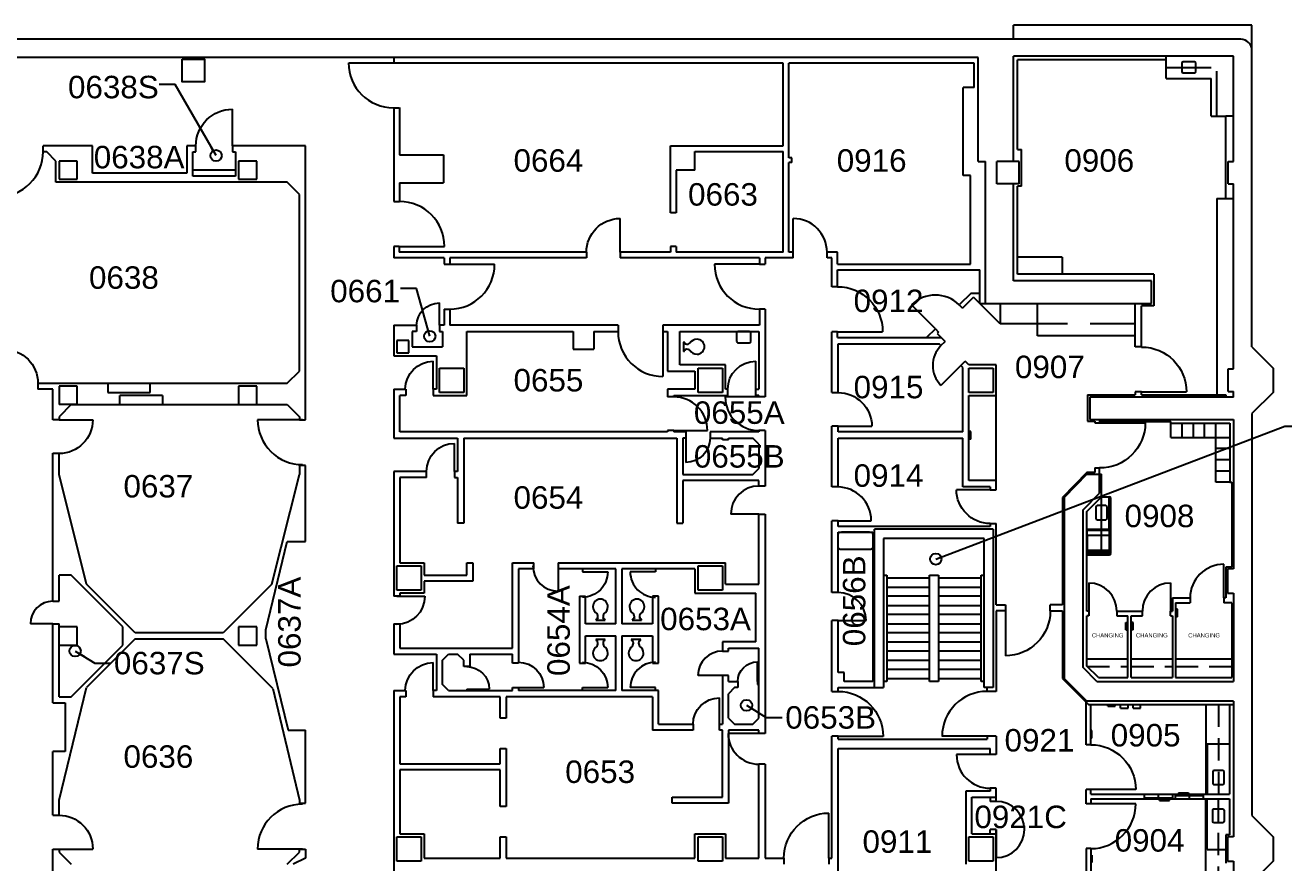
# Model space of a CAD drawing. Header units: inches. Extents: x 442 to 7664, y 1560 to 4742.
# Drawn here: x 2319 to 3663, y 3729 to 4623 of the extents above; entities that cross this region are included whole.
import ezdxf
from ezdxf.enums import TextEntityAlignment as Align

# ---------------------------------------------------------------- set-up
doc = ezdxf.new("R2010")
doc.units = ezdxf.units.IN
doc.header["$LTSCALE"] = 192
doc.header["$MEASUREMENT"] = 0
doc.linetypes.add('HIDDEN', pattern=[0.375, 0.25, -0.125])
doc.linetypes.add('HIDDEN2', pattern=[0.1875, 0.125, -0.0625])
doc.layers.get('0').update_dxf_attribs({"linetype": 'CONTINUOUS'})
for name, color, linetype in [('A-ANNO-TEXT', 4, 'CONTINUOUS'), ('A-ANNO-TEXT-STAIR', 4, 'CONTINUOUS'), ('A-ANNO-TX192', 4, 'CONTINUOUS'), ('A-COLS', 5, 'CONTINUOUS'), ('A-DOOR', 2, 'CONTINUOUS'), ('A-FLOR-CASE', 3, 'CONTINUOUS'), ('A-FLOR-CASE-UPPR', 3, 'HIDDEN2'), ('A-FLOR-PFIX', 2, 'CONTINUOUS'), ('A-FLOR-STRS', 2, 'CONTINUOUS'), ('A-FLOR-TPTN', 1, 'CONTINUOUS'), ('A-WALL-FULL', 6, 'CONTINUOUS'), ('X-EQPM', 2, 'CONTINUOUS')]:
    doc.layers.add(name, color=color, linetype=linetype)
doc.styles.add('ARIAL', font='arial.ttf')
doc.styles.get("Standard").update_dxf_attribs({"font": 'SIMPLEX.shx', "height": 30})
doc.dimstyles.new('DIM1-4', dxfattribs={"dimscale": 48, "dimtxt": 0.09375, "dimasz": 0.125, "dimexe": 0.125, "dimexo": 0.09375, "dimgap": 0, "dimtad": 1, "dimdec": 4, "dimzin": 7, "dimdsep": 46, "dimlunit": 4, "dimtxsty": 'Standard', "dimcen": 2.25, "dimdle": 1.5, "dimadec": 0, "dimazin": 0, "dimtfac": 1, "dimtdec": 4, "dimtix": 1, "dimtofl": 0, "dimtmove": 2, "dimatfit": 3, "dimfxl": 1, "dimtolj": 1, "dimtzin": 0, "dimarcsym": 0})

# ---------------------------------------------------------------- blocks, each defined once
blk = doc.blocks.new('SINK', base_point=(7666.5, 954))
for p, q in [((7659, 952.5), (7659, 943.5)), ((7672.5, 954), (7660.5, 954)), ((7674, 943.5), (7674, 952.5)), ((7660.5, 942), (7672.5, 942))]:
    blk.add_line(p, q)
for centre, start, end in [((7660.5, 952.5), 90, 180), ((7672.5, 952.5), 0, 90), ((7660.5, 943.5), 180, 270), ((7672.5, 943.5), 270, 0)]:
    blk.add_arc(centre, 1.5, start, end)
blk = doc.blocks.new('RDOOR', base_point=(6216, 3180))
blk.add_line((6216, 3180), (6216, 3192))
blk.add_arc((6216, 3180), 12, 90, 180)
blk = doc.blocks.new('LDOOR', base_point=(5988, 1992))
blk.add_line((5988, 1992), (5988, 2004))
blk.add_arc((5988, 1992), 12, 0, 90)
blk = doc.blocks.new('dr-40')
blk.add_line((0, 0), (0, 40.1))
blk.add_arc((-0.1, 0), 40.1, 0.0689, 89.8337)
blk = doc.blocks.new('dr-36')
blk.add_line((0, 0), (0, 36.1))
blk.add_arc((-0.1, 0), 36.1, 0.0689, 89.8337)
blk = doc.blocks.new('dr-48')
blk.add_line((0, 0), (0, 48))
blk.add_arc((-0.1, 0), 48.1, 0.0423, 89.9052)
blk = doc.blocks.new('dr-30')
blk.add_line((0, 0), (0, 30.1))
blk.add_arc((-0.1, 0), 30.1, 0.0689, 89.8337)
blk = doc.blocks.new('dr-26')
blk.add_line((0, 0), (0, 26))
blk.add_arc((-0.1, 0), 26.1, 0.0689, 89.8337)
blk = doc.blocks.new('dr-28')
blk.add_line((0, 0), (0, 28))
blk.add_arc((-0.1, 0), 28.1, 0.0689, 89.8337)

msp = doc.modelspace()

# ---------------------------------------------------------------- linework, layer by layer
at = {"layer": 'A-COLS'}
for p, q in [((2374.2, 4478.2), (2354.8, 4478.2)), ((2354.8, 4478.2), (2354.8, 4458.8)), ((2374.2, 4458.8), (2374.2, 4478.2)), ((2546.5, 4478.2), (2546.5, 4458.8)), ((2566, 4478.2), (2546.5, 4478.2)), ((2566, 4458.8), (2566, 4478.2)), ((3380.3, 4477.7), (3356.3, 4477.7)), ((3356.3, 4453.7), (3356.3, 4477.7)), ((3380.3, 4453.7), (3380.3, 4477.7)), ((2354.8, 4458.8), (2374.2, 4458.8)), ((2546.5, 4458.8), (2566, 4458.8)), ((3380.3, 4453.7), (3356.3, 4453.7)), ((2715.5, 4286.5), (2715.5, 4273.5)), ((2728.5, 4286.5), (2715.5, 4286.5)), ((2728.5, 4273.5), (2728.5, 4286.5)), ((2715.5, 4273.5), (2728.5, 4273.5)), ((2761, 4231.2), (2761, 4257.2)), ((2761, 4257.2), (2787, 4257.2)), ((2787, 4257.2), (2787, 4231.2)), ((3037.3, 4257.2), (3063.3, 4257.2)), ((3037.3, 4231.2), (3037.3, 4257.2)), ((3063.3, 4257.2), (3063.3, 4231.2)), ((3326.5, 4257.2), (3352.5, 4257.2)), ((3326.5, 4231.2), (3326.5, 4257.2)), ((3352.5, 4257.2), (3352.5, 4231.2)), ((2354.8, 4237.8), (2354.8, 4218.2)), ((2374.2, 4237.8), (2354.8, 4237.8)), ((2374.2, 4218.2), (2374.2, 4237.8)), ((2546.5, 4237.8), (2546.5, 4218.2)), ((2566, 4237.8), (2546.5, 4237.8)), ((2566, 4218.2), (2566, 4237.8)), ((2787, 4231.2), (2761, 4231.2)), ((3063.3, 4231.2), (3037.3, 4231.2)), ((3352.5, 4231.2), (3326.5, 4231.2)), ((2374.2, 4218.2), (2354.8, 4218.2)), ((2546.5, 4218.2), (2566, 4218.2)), ((2715.5, 4046), (2741.5, 4046)), ((2715.5, 4020), (2715.5, 4046)), ((2741.5, 4046), (2741.5, 4020)), ((3037.3, 4046), (3063.3, 4046)), ((3037.3, 4020), (3037.3, 4046)), ((3063.3, 4046), (3063.3, 4020)), ((2741.5, 4020), (2715.5, 4020)), ((3063.3, 4020), (3037.3, 4020)), ((2374.2, 3981), (2354.8, 3981)), ((2374.2, 3961.5), (2374.2, 3981)), ((2566, 3981), (2546.5, 3981)), ((2546.5, 3981), (2546.5, 3961.5)), ((2566, 3961.5), (2566, 3981)), ((2354.8, 3961.5), (2374.2, 3961.5)), ((2546.5, 3961.5), (2566, 3961.5)), ((2715.5, 3756.7), (2741.5, 3756.7)), ((2715.5, 3730.7), (2715.5, 3756.7)), ((2741.5, 3756.7), (2741.5, 3730.7)), ((3037.3, 3756.7), (3063.3, 3756.7)), ((3037.3, 3730.7), (3037.3, 3756.7)), ((3063.3, 3756.7), (3063.3, 3730.7)), ((3326.5, 3730.7), (3326.5, 3756.7)), ((3326.5, 3756.7), (3352.5, 3756.7)), ((3352.5, 3756.7), (3352.5, 3730.7)), ((2741.5, 3730.7), (2715.5, 3730.7)), ((3063.3, 3730.7), (3037.3, 3730.7)), ((3352.5, 3730.7), (3326.5, 3730.7))]:
    msp.add_line(p, q, dxfattribs=at)
at = {"layer": 'A-DOOR'}
for p, q in [((2712.2, 4582.7), (2664.2, 4582.7)), ((2540, 4494.5), (2540, 4533.5)), ((3139, 4380.8), (3139, 4416.8)), ((2718.2, 4387), (2766.5, 4387)), ((2766, 4368), (2820, 4368)), ((3102.8, 4368), (3054.8, 4368)), ((2761, 4302.8), (2761, 4326.8)), ((3290.7, 4299.1), (3265.2, 4324.6)), ((2754.5, 4234.5), (2754.5, 4264.5)), ((3317.9, 4259.9), (3296.7, 4238.7)), ((3102.3, 4226.4), (3066.3, 4226.4)), ((3511, 4231.7), (3559, 4231.7)), ((2354.8, 4202), (2390.8, 4202)), ((2614.8, 4202), (2566.8, 4202)), ((3466.1, 4198.6), (3514.8, 4198.6)), ((3011.3, 4190.4), (3047.3, 4190.4)), ((2777.2, 4146.8), (2777.2, 4176.8)), ((3186.8, 4094.2), (3222.3, 4094.2)), ((3598.8, 4011.7), (3598.8, 4047.7)), ((3454.5, 4027.8), (3454.5, 3997.7)), ((3541.8, 4027.8), (3541.8, 3997.7)), ((2715.5, 4013.5), (2745.5, 4013.5)), ((2348.2, 3984.2), (2324.2, 3984.2)), ((2754.5, 3912.8), (2754.5, 3942.8)), ((3100.6, 3922.5), (3100.6, 3943.5)), ((2790.2, 3914.4), (2814.2, 3914.4)), ((2845.5, 3916), (2872.5, 3916)), ((3349.3, 3844.5), (3313.3, 3844.5)), ((3504.8, 3807.1), (3456.8, 3807.1)), ((3504.8, 3792.1), (3456.8, 3792.1)), ((3355.8, 3764.5), (3355.8, 3734.5)), ((2354.8, 3743.7), (2390.8, 3743.7)), ((2614.8, 3743.7), (2566.8, 3743.7))]:
    msp.add_line(p, q, dxfattribs=at)
for centre, radius, start, end in [((2712, 4583), 48, 180, 270), ((2718.5, 4387), 48, 0, 90), ((3139, 4380.8), 36, 360, 90), ((2772, 4368), 48, 270, 0), ((3102.8, 4368), 48, 180, 270), ((3290.7, 4299.1), 36, 45, 135), ((3317.9, 4259.9), 30, 135, 225), ((3011.3, 4190.4), 36, 0, 90), ((3102.3, 4226.4), 36, 180, 270), ((3186.3, 4094.2), 36, 360, 90), ((3598.8, 4011.7), 36, 90, 180), ((3454.5, 3997.7), 30, 0, 90), ((3541.8, 3997.7), 30, 90, 180), ((3349.3, 3844.5), 36, 180, 270), ((3355.8, 3764.5), 30, 270, 90)]:
    msp.add_arc(centre, radius, start, end, dxfattribs=at)
at = {"layer": 'A-DOOR', "extrusion": (0, 0, -1)}
for centre, major_axis, ratio, start_param, end_param in [((2540, 4494.5), (-27.6, 27.6), 1, 5.497787, 7.068583), ((2761, 4302.8), (22.6, 9.4), 0.978311, 3.542105, 5.097395), ((2296.2, 4241), (-25.5, 25.5), 1, 0.785398, 2.356194), ((3511, 4231.7), (33.9, 33.9), 1, 5.497787, 7.068583), ((2754.5, 4234.5), (-21.2, 21.2), 1, 5.497787, 7.068583), ((2354.8, 4202), (25.5, 25.5), 1, 0.785398, 2.356194), ((3466.8, 4198.6), (18.4, 44.4), 0.999882, 1.178139, 2.761873), ((2777.2, 4146.8), (-21.2, 21.2), 1, 5.497787, 7.068583), ((2715.5, 4013.5), (21.2, 21.2), 1, 0.785398, 2.356194), ((2754.5, 3912.8), (-21.2, 21.2), 1, 5.497787, 7.068583), ((2845.5, 3916), (19.1, 19.1), 1, 5.497787, 7.068583), ((3100.6, 3922.5), (14.8, 14.8), 1, 3.926991, 5.497787), ((2790.2, 3914.4), (17, 17), 1, 5.497787, 7.068583), ((3456.8, 3807.1), (33.9, 33.9), 1, 5.497787, 7.068583), ((2354.8, 3743.7), (-25.5, 25.5), 1, 0.785398, 2.356194)]:
    msp.add_ellipse(centre, major_axis=major_axis, ratio=ratio, start_param=start_param, end_param=end_param, dxfattribs=at)
at = {"layer": 'A-DOOR'}
for centre, major_axis, start_param, end_param in [((2289.8, 4488), (-33.9, 33.9), 2.356194, 3.926991), ((2614.8, 4202), (33.9, 33.9), 2.356194, 3.926991), ((2348.2, 3984.2), (17, 17), 0.785398, 2.356194), ((2614.8, 3743.7), (33.9, 33.9), 0.785398, 2.356194), ((3456.8, 3792.1), (33.9, -33.9), 5.497787, 7.068583)]:
    msp.add_ellipse(centre, major_axis=major_axis, ratio=1, start_param=start_param, end_param=end_param, dxfattribs=at)
at = {"layer": 'A-FLOR-CASE'}
for p, q in [((3537.3, 4566.2), (3537.3, 4586.2)), ((3537.3, 4566.2), (3585.3, 4566.2)), ((3585.3, 4526.2), (3585.3, 4566.2)), ((3585.3, 4526.2), (3600.8, 4526.2)), ((3591.2, 4438.2), (3591.2, 4228.7)), ((3591.2, 4438.2), (3600.8, 4438.2)), ((3426.3, 4375.6), (3378.3, 4375.6)), ((3426.3, 4375.6), (3426.3, 4357.6)), ((3360, 4304.5), (3338.3, 4326.2)), ((3360, 4326.2), (3360, 4304.5)), ((3399.8, 4291.7), (3399.8, 4326.2)), ((3399.8, 4304.5), (3360, 4304.5)), ((3504, 4291.7), (3399.8, 4291.7)), ((3542.3, 4183.2), (3542.3, 4198.2)), ((3554.3, 4183.2), (3554.3, 4198.2)), ((3566.3, 4183.2), (3566.3, 4198.2)), ((3578.3, 4183.2), (3578.3, 4198.2)), ((3590.3, 4135.2), (3590.3, 4198.2)), ((3542.3, 4183.2), (3605.2, 4183.2)), ((3605.2, 4171.2), (3590.3, 4171.2)), ((3605.2, 4159.2), (3590.3, 4159.2)), ((3605.2, 4147.2), (3590.3, 4147.2)), ((3605.2, 4135.2), (3590.3, 4135.2)), ((3468.1, 4057.8), (3468.1, 4119.8)), ((3468.1, 4119.8), (3476.5, 4119.8)), ((3476.5, 4085.2), (3476.5, 4119.8)), ((3478, 4059.2), (3478, 4118.3)), ((3452.5, 4085.2), (3476.5, 4085.2)), ((3452.5, 4059.2), (3476.5, 4059.2)), ((3452.5, 4057.8), (3476.5, 4057.8)), ((3476.5, 4057.8), (3476.5, 4059.2)), ((3452.5, 3946.7), (3496.4, 3946.7)), ((3499.9, 3946.7), (3543.8, 3946.7)), ((3547.6, 3946.7), (3607.3, 3946.7)), ((3579.5, 3898.1), (3579.5, 3802.1)), ((3581, 3856.1), (3605, 3856.1)), ((3581, 3856.1), (3581, 3802.1)), ((3579.5, 3701.1), (3579.5, 3797.1)), ((3581, 3743.1), (3581, 3797.1)), ((3581, 3743.1), (3600.8, 3743.1))]:
    msp.add_line(p, q, dxfattribs=at)
at = {"layer": 'A-FLOR-CASE', "linetype": 'HIDDEN'}
for p, q in [((3537.3, 4578.2), (3591.2, 4578.2)), ((3591.2, 4526.2), (3591.2, 4578.2)), ((3504, 4304.5), (3399.8, 4304.5))]:
    msp.add_line(p, q, dxfattribs=at)
at = {"layer": 'A-FLOR-CASE'}
for centre, start, end in [((3476.5, 4118.3), 0, 90), ((3476.5, 4059.2), 270, 360)]:
    msp.add_arc(centre, 1.5, start, end, dxfattribs=at)
at = {"layer": 'A-FLOR-CASE-UPPR'}
for p, q in [((3452.8, 3938.7), (3496.4, 3938.7)), ((3499.9, 3938.7), (3543.8, 3938.7)), ((3547.3, 3938.7), (3607.3, 3938.7)), ((3593, 3898.1), (3593, 3802.1)), ((3593, 3701.1), (3593, 3797.1))]:
    msp.add_line(p, q, dxfattribs=at)
at = {"layer": 'A-FLOR-PFIX'}
for p, q in [((3021.7, 4285), (3021.7, 4275)), ((2928, 3988), (2938, 3988)), ((2967, 3988), (2977, 3988)), ((2938, 3967.3), (2928, 3967.3)), ((2976, 3967.3), (2966, 3967.3))]:
    msp.add_line(p, q, dxfattribs=at)
for centre, radius, start, end in [((3021.7, 4284), 1, 360, 90), ((3021.7, 4276), 1, 270, 360), ((3023.7, 4284), 1, 180, 270), ((3023.7, 4276), 1, 90, 180), ((3023.9, 4280), 3, 90, 94.7636), ((3023.9, 4279.7), 3, 90, 94.7636), ((3023.9, 4280), 3, 265.2364, 270), ((3023.9, 4279.7), 3, 265.2364, 270), ((3024.2, 4280), 3, 90, 94.7636), ((3024.2, 4280), 3, 265.2364, 270), ((3025.7, 4287.4), 4.64, 251.131, 312.6801), ((3025.7, 4272.6), 4.64, 47.3199, 108.869), ((3036.4, 4278.8), 9.17, 91.0416, 148.4096), ((3036.4, 4281.2), 9.17, 211.5904, 268.9584), ((3036.2, 4280), 8, 360, 90), ((3036.2, 4280), 8, 270, 360), ((2933, 4002.5), 8, 0, 180), ((2972, 4002.5), 8, 0, 180), ((2934.2, 4002.7), 9.17, 181.0416, 238.4096), ((2925.6, 3992), 4.64, 341.131, 42.6801), ((2940.4, 3992), 4.64, 137.3199, 198.869), ((2931.8, 4002.7), 9.17, 301.5904, 358.9584), ((2973.2, 4002.7), 9.17, 181.0416, 238.4096), ((2964.6, 3992), 4.64, 341.131, 42.6801), ((2979.4, 3992), 4.64, 137.3199, 198.869), ((2970.8, 4002.7), 9.17, 301.5904, 358.9584), ((2929, 3988), 1, 90, 180), ((2929, 3990), 1, 270, 360), ((2933, 3990.5), 3, 180, 184.7636), ((2933, 3990.1), 3, 180, 184.7636), ((2933.3, 3990.1), 3, 180, 184.7636), ((2933, 3990.5), 3, 355.2364, 360), ((2933, 3990.1), 3, 355.2364, 360), ((2937, 3990), 1, 180, 270), ((2933.3, 3990.1), 3, 355.2364, 360), ((2937, 3988), 1, 360, 90), ((2968, 3988), 1, 90, 180), ((2968, 3990), 1, 270, 360), ((2972, 3990.5), 3, 180, 184.7636), ((2972, 3990.1), 3, 180, 184.7636), ((2972.3, 3990.1), 3, 180, 184.7636), ((2972, 3990.5), 3, 355.2364, 360), ((2972, 3990.1), 3, 355.2364, 360), ((2976, 3990), 1, 180, 270), ((2972.3, 3990.1), 3, 355.2364, 360), ((2976, 3988), 1, 360, 90), ((2929, 3967.3), 1, 180, 270), ((2929, 3965.3), 1, 360, 90), ((2937, 3965.3), 1, 90, 180), ((2937, 3967.3), 1, 270, 360), ((2967, 3967.3), 1, 180, 270), ((2967, 3965.3), 1, 360, 90), ((2975, 3965.3), 1, 90, 180), ((2975, 3967.3), 1, 270, 360), ((2934.2, 3952.6), 9.17, 121.5904, 178.9584), ((2933, 3952.8), 8, 180, 0), ((2925.6, 3963.3), 4.64, 317.3199, 18.869), ((2932.7, 3965.1), 3, 175.2364, 180), ((2933, 3965.1), 3, 175.2364, 180), ((2933, 3964.8), 3, 175.2364, 180), ((2932.7, 3965.1), 3, 360, 4.7636), ((2940.4, 3963.3), 4.64, 161.131, 222.6801), ((2933, 3965.1), 3, 360, 4.7636), ((2933, 3964.8), 3, 360, 4.7636), ((2931.8, 3952.6), 9.17, 1.0416, 58.4096), ((2972.2, 3952.6), 9.17, 121.5904, 178.9584), ((2971, 3952.8), 8, 180, 0), ((2963.6, 3963.3), 4.64, 317.3199, 18.869), ((2970.7, 3965.1), 3, 175.2364, 180), ((2971, 3965.1), 3, 175.2364, 180), ((2971, 3964.8), 3, 175.2364, 180), ((2970.7, 3965.1), 3, 360, 4.7636), ((2978.4, 3963.3), 4.64, 161.131, 222.6801), ((2971, 3965.1), 3, 360, 4.7636), ((2971, 3964.8), 3, 360, 4.7636), ((2969.8, 3952.6), 9.17, 1.0416, 58.4096)]:
    msp.add_arc(centre, radius, start, end, dxfattribs=at)
at = {"layer": 'A-FLOR-STRS'}
for p, q in [((3235.5, 4036.2), (3238.8, 4036.2)), ((3238.8, 4036.2), (3238.8, 3922.5)), ((3284.3, 4033), (3238.8, 4033)), ((3339.5, 4033), (3294, 4033)), ((3339.5, 3922.5), (3339.5, 4036.2)), ((3339.5, 4036.2), (3342.8, 4036.2)), ((3238.8, 4023.2), (3284.3, 4023.2)), ((3294, 4023.2), (3339.5, 4023.2)), ((3284.3, 4013.5), (3238.8, 4013.5)), ((3339.5, 4013.5), (3294, 4013.5)), ((3238.8, 4003.8), (3284.3, 4003.8)), ((3284.3, 3994), (3238.8, 3994)), ((3294, 4003.8), (3339.5, 4003.8)), ((3339.5, 3994), (3294, 3994)), ((3238.8, 3984.2), (3284.3, 3984.2)), ((3294, 3984.2), (3339.5, 3984.2)), ((3284.3, 3974.5), (3238.8, 3974.5)), ((3339.5, 3974.5), (3294, 3974.5)), ((3238.8, 3964.8), (3284.3, 3964.8)), ((3284.3, 3955), (3238.8, 3955)), ((3294, 3964.8), (3339.5, 3964.8)), ((3339.5, 3955), (3294, 3955)), ((3238.8, 3945.2), (3284.3, 3945.2)), ((3294, 3945.2), (3339.5, 3945.2)), ((3284.3, 3935.5), (3238.8, 3935.5)), ((3238.8, 3925.8), (3284.3, 3925.8)), ((3339.5, 3935.5), (3294, 3935.5)), ((3294, 3925.8), (3339.5, 3925.8)), ((3238.8, 3922.5), (3235.5, 3922.5)), ((3342.8, 3922.5), (3339.5, 3922.5))]:
    msp.add_line(p, q, dxfattribs=at)
at = {"layer": 'A-FLOR-TPTN'}
for p, q in [((2913.8, 4042.7), (2913.8, 4039.5)), ((2913.8, 4039.5), (2940.8, 4039.5)), ((2991.8, 4039.5), (2964.8, 4039.5)), ((2991.8, 4042.7), (2991.8, 4039.5)), ((2913.8, 3916), (2940.8, 3916)), ((2991.8, 3916), (2964.8, 3916))]:
    msp.add_line(p, q, dxfattribs=at)
at = {"layer": 'A-FLOR-TPTN', "extrusion": (0, 0, -1)}
for centre, major_axis, start_param, end_param in [((2913.8, 4039.5), (-19.1, 19.1), 2.356194, 3.926991), ((2913.8, 3916), (19.1, 19.1), 5.497787, 7.068583)]:
    msp.add_ellipse(centre, major_axis=major_axis, ratio=1, start_param=start_param, end_param=end_param, dxfattribs=at)
at = {"layer": 'A-FLOR-TPTN'}
for centre, major_axis, start_param, end_param in [((2991.8, 4039.5), (19.1, 19.1), 2.356194, 3.926991), ((2991.8, 3916), (-19.1, 19.1), 5.497787, 7.068583)]:
    msp.add_ellipse(centre, major_axis=major_axis, ratio=1, start_param=start_param, end_param=end_param, dxfattribs=at)
at = {"layer": 'A-WALL-FULL'}
for p, q in [((3628.8, 4623.2), (3374.3, 4623.2)), ((3374.3, 4608.2), (3374.3, 4623.2)), ((3628.8, 4280), (3628.8, 4623.2)), ((3616.8, 4608.2), (1694, 4608.2)), ((3336.3, 4588.8), (1819.5, 4588.8)), ((2712.2, 4588.8), (2712.2, 4582.7)), ((3336.3, 4477.7), (3336.3, 4588.8)), ((3374.3, 4477.7), (3374.3, 4590.2)), ((3609.3, 4590.2), (3374.3, 4590.2)), ((3378.3, 4490.7), (3378.3, 4586.2)), ((3537.3, 4586.2), (3378.3, 4586.2)), ((3537.3, 4586.2), (3537.3, 4590.2)), ((3609.3, 4477.7), (3609.3, 4590.2)), ((3128.2, 4582.7), (2712.2, 4582.7)), ((3128.2, 4494.5), (3128.2, 4582.7)), ((3332.3, 4582.7), (3134.3, 4582.7)), ((3134.3, 4481.8), (3134.3, 4582.7)), ((3332.3, 4556.7), (3332.3, 4582.7)), ((3320.3, 4462.7), (3320.3, 4556.7)), ((3332.3, 4556.7), (3320.3, 4556.7)), ((2712.2, 4535.1), (2712.2, 4435)), ((2712.2, 4535.1), (2718.2, 4535.1)), ((2718.4, 4535.2), (2718.4, 4485)), ((3600.8, 4438.2), (3600.8, 4526.2)), ((3609.3, 4526.2), (3600.8, 4526.2)), ((2337.8, 4488), (2337.8, 4494.5)), ((2390.5, 4494.5), (2337.8, 4494.5)), ((2390.5, 4465.2), (2390.5, 4494.5)), ((2501, 4494.5), (2491.2, 4494.5)), ((2491.2, 4494.5), (2491.2, 4465.2)), ((2501, 4488), (2501, 4494.5)), ((2618, 4494.5), (2540, 4494.5)), ((2540, 4494.5), (2540, 4488)), ((2618, 4202), (2618, 4494.5)), ((3008, 4422.8), (3008, 4494.5)), ((3008, 4494.5), (3128.2, 4494.5)), ((3378.3, 4490.7), (3382.7, 4490.7)), ((3382.7, 4451.2), (3382.7, 4490.7)), ((2341.8, 4488), (2337.8, 4488)), ((2351.5, 4478.2), (2341.8, 4488)), ((2351.5, 4455.5), (2351.5, 4478.2)), ((2497.8, 4462), (2497.8, 4488)), ((2497.8, 4488), (2501, 4488)), ((2540, 4488), (2543.2, 4488)), ((2543.2, 4488), (2543.2, 4462)), ((2718.4, 4485), (2765.4, 4485)), ((2765.4, 4485), (2765.4, 4455)), ((3034, 4488.5), (3128.2, 4488.5)), ((3034, 4468.5), (3034, 4488.5)), ((3128.2, 4380.8), (3128.2, 4488.5)), ((3137.3, 4481.8), (3134.3, 4481.8)), ((3134.3, 4380.8), (3134.3, 4476.8)), ((3137.3, 4476.8), (3134.3, 4476.8)), ((3137.3, 4476.8), (3137.3, 4481.8)), ((3336.3, 4477.7), (3344.3, 4477.7)), ((3344.3, 4326.2), (3344.3, 4477.7)), ((3603.3, 4453.7), (3603.3, 4477.7)), ((3603.3, 4477.7), (3609.3, 4477.7)), ((2491.2, 4465.2), (2390.5, 4465.2)), ((2543.2, 4468.5), (2497.8, 4468.5)), ((3014, 4468.5), (3014, 4422.8)), ((3034, 4468.5), (3014, 4468.5)), ((2598.5, 4455.5), (2351.5, 4455.5)), ((2543.2, 4462), (2497.8, 4462)), ((2611.5, 4442.5), (2598.5, 4455.5)), ((2718.4, 4455), (2765.4, 4455)), ((2718.4, 4455), (2718.4, 4435.1)), ((3328.3, 4462.7), (3320.3, 4462.7)), ((3328.3, 4368), (3328.3, 4462.7)), ((3374.3, 4350.2), (3374.3, 4453.7)), ((3378.3, 4357.6), (3378.3, 4451.2)), ((3382.7, 4451.2), (3378.3, 4451.2)), ((3603.3, 4453.7), (3609.3, 4453.7)), ((3609.3, 4256.2), (3609.3, 4453.7)), ((2611.5, 4254), (2611.5, 4442.5)), ((3600.8, 4438.2), (3609.3, 4438.2)), ((2712.5, 4435), (2718.5, 4435)), ((3014, 4422.8), (3008, 4422.8)), ((2712.2, 4387), (2712.2, 4374.8)), ((2718.2, 4387), (2712.2, 4387)), ((2718.2, 4387), (2718.2, 4380.8)), ((3008, 4386.8), (3008, 4380.8)), ((3014, 4386.8), (3008, 4386.8)), ((3014, 4386.8), (3014, 4380.8)), ((2766, 4374.8), (2712.2, 4374.8)), ((2918, 4380.8), (2718.2, 4380.8)), ((2766, 4374.8), (2766, 4368)), ((2772, 4374.8), (2772, 4368)), ((2918, 4374.8), (2772, 4374.8)), ((2918, 4380.8), (2918, 4374.8)), ((3008, 4380.8), (2954, 4380.8)), ((2954, 4380.8), (2954, 4374.8)), ((3102.8, 4374.8), (2954, 4374.8)), ((3128.2, 4380.8), (3014, 4380.8)), ((3102.8, 4374.8), (3102.8, 4368)), ((3139, 4374.8), (3108.8, 4374.8)), ((3108.8, 4374.8), (3108.8, 4368)), ((3139, 4380.8), (3134.3, 4380.8)), ((3139, 4374.8), (3139, 4380.8)), ((3186.3, 4380.8), (3175, 4380.8)), ((3175, 4374.8), (3175, 4380.8)), ((3180.3, 4374.8), (3175, 4374.8)), ((3180.3, 4344), (3180.3, 4374.8)), ((3186.3, 4368), (3186.3, 4380.8)), ((3102.8, 4368), (3108.8, 4368)), ((3186.3, 4368), (3328.3, 4368)), ((3186.3, 4362), (3338.3, 4362)), ((3186.3, 4344), (3186.3, 4362)), ((3338.3, 4326.2), (3338.3, 4362)), ((3524, 4357.6), (3378.3, 4357.6)), ((3524, 4357.6), (3524, 4323.7)), ((3186.3, 4344), (3180.3, 4344)), ((3521.5, 4350.2), (3374.3, 4350.2)), ((3521.5, 4326.2), (3521.5, 4350.2)), ((3328.9, 4337.3), (3316.2, 4324.6)), ((3331.6, 4332.9), (3319.7, 4321)), ((3328.9, 4337.3), (3338.3, 4337.3)), ((3331.6, 4332.9), (3338.3, 4326.2)), ((2766, 4320), (2772, 4320)), ((2766, 4320), (2766, 4302.8)), ((2772, 4320), (2772, 4302.8)), ((3102.8, 4320), (3102.8, 4302.8)), ((3108.8, 4320), (3102.8, 4320)), ((3108.8, 4320), (3108.8, 4226.4)), ((3316.2, 4324.6), (3319.7, 4321)), ((3338.3, 4326.2), (3521.5, 4326.2)), ((3504, 4279.7), (3504, 4326.2)), ((3511, 4279.7), (3511, 4323.7)), ((3524, 4323.7), (3511, 4323.7)), ((2712.2, 4302.8), (2712.2, 4270.2)), ((2712.2, 4302.8), (2736.6, 4302.8)), ((2736.6, 4302.8), (2736.6, 4296.2)), ((2761, 4302.8), (2761, 4296.2)), ((2766, 4302.8), (2761, 4302.8)), ((2951.8, 4302.8), (2772, 4302.8)), ((2951.8, 4302.8), (2951.8, 4296.2)), ((3102.8, 4302.8), (2999.8, 4302.8)), ((2999.8, 4302.8), (2999.8, 4296.2)), ((2736.6, 4296.2), (2731.8, 4296.2)), ((2731.8, 4296.2), (2731.8, 4280)), ((2761, 4296.2), (2764.2, 4296.2)), ((2764.2, 4296.2), (2764.2, 4280)), ((2790.2, 4228), (2790.2, 4296.2)), ((2790.2, 4296.2), (2903.8, 4296.2)), ((2903.8, 4296.2), (2903.8, 4277.2)), ((2925.8, 4296.2), (2925.8, 4277.2)), ((2925.8, 4296.2), (2951.8, 4296.2)), ((2999.8, 4296.2), (3004.8, 4296.2)), ((3004.8, 4296.2), (3004.8, 4254)), ((3017.8, 4260.5), (3017.8, 4296.2)), ((3017.8, 4296.2), (3102.3, 4296.2)), ((3102.3, 4296.2), (3102.3, 4234.5)), ((3180.3, 4231), (3180.3, 4296)), ((3186.3, 4296), (3180.3, 4296)), ((3186.3, 4289.8), (3186.3, 4296)), ((3186.3, 4289.8), (3297.3, 4289.8)), ((3290.7, 4299.1), (3281.3, 4289.8)), ((3290.7, 4299.1), (3294.2, 4295.6)), ((3294.2, 4295.6), (3292.8, 4294.2)), ((3292.8, 4294.2), (3301.3, 4285.7)), ((2731.8, 4280), (2764.2, 4280)), ((2903.8, 4277.2), (2925.8, 4277.2)), ((3186.8, 4283.2), (3294.6, 4283.2)), ((3186.8, 4231), (3186.8, 4283.2)), ((3296.7, 4281.1), (3294.6, 4283.2)), ((3296.7, 4281.1), (3301.3, 4285.7)), ((3511, 4279.7), (3504, 4279.7)), ((3628.8, 4280), (3651.5, 4257.2)), ((2712.2, 4270.2), (2757.8, 4270.2)), ((2757.8, 4270.2), (2757.8, 4234.5)), ((3317.9, 4259.9), (3322.5, 4264.5)), ((3326.5, 4260.5), (3322.5, 4264.5)), ((2598.5, 4241), (2611.5, 4254)), ((3004.8, 4254), (3034, 4254)), ((3066.5, 4260.5), (3017.8, 4260.5)), ((3034, 4254), (3034, 4234.5)), ((3066.5, 4234.5), (3066.5, 4260.5)), ((3320, 4257.8), (3317.9, 4259.9)), ((3320, 4189), (3320, 4257.8)), ((3355.8, 4260.5), (3326.5, 4260.5)), ((3355.8, 4127.2), (3355.8, 4260.5)), ((3603.3, 4256.2), (3609.3, 4256.2)), ((3603.3, 4232.2), (3603.3, 4256.2)), ((3651.5, 4257.2), (3651.5, 4231.2)), ((2332.2, 4241), (2598.5, 4241)), ((2332.2, 4241), (2332.2, 4234.5)), ((2348.2, 4234.5), (2332.2, 4234.5)), ((2348.2, 4202), (2348.2, 4234.5)), ((2406.8, 4241), (2406.8, 4231.2)), ((2452.2, 4231.2), (2452.2, 4241)), ((2712.2, 4234.5), (2712.2, 4182.5)), ((2712.2, 4234.5), (2725.2, 4234.5)), ((2725.2, 4234.5), (2725.2, 4228)), ((2757.8, 4234.5), (2754.5, 4234.5)), ((2754.5, 4234.5), (2754.5, 4228)), ((3004.8, 4234.5), (3004.8, 4226.4)), ((3034, 4234.5), (3004.8, 4234.5)), ((3069, 4234.5), (3066.5, 4234.5)), ((3069, 4228), (3069, 4234.5)), ((3099, 4234.5), (3102.3, 4234.5)), ((3099, 4228), (3099, 4234.5)), ((2406.8, 4231.2), (2452.2, 4231.2)), ((2465.2, 4228), (2419.8, 4228)), ((2419.8, 4218.2), (2419.8, 4228)), ((2465.2, 4228), (2465.2, 4218.2)), ((2718.8, 4189), (2718.8, 4228)), ((2725.2, 4228), (2718.8, 4228)), ((2754.5, 4228), (2790.2, 4228)), ((3011.3, 4226.4), (3004.8, 4226.4)), ((3011.3, 4228), (3069, 4228)), ((3011.3, 4226.4), (3011.3, 4228)), ((3102.3, 4228), (3099, 4228)), ((3102.3, 4228), (3102.3, 4226.4)), ((3108.8, 4226.4), (3102.3, 4226.4)), ((3180.3, 4231), (3186.8, 4231)), ((3326.5, 4137), (3326.5, 4228)), ((3326.5, 4228), (3355.8, 4228)), ((3453.3, 4228.7), (3453.3, 4200.6)), ((3453.3, 4228.7), (3504, 4228.7)), ((3609.3, 4226.2), (3455.8, 4226.2)), ((3455.8, 4226.2), (3455.8, 4202.2)), ((3511, 4231.7), (3504, 4231.7)), ((3504, 4231.7), (3504, 4228.7)), ((3511, 4228.7), (3511, 4231.7)), ((3511, 4228.7), (3600.8, 4228.7)), ((3600.8, 4228.7), (3600.8, 4226.2)), ((3603.3, 4232.2), (3609.3, 4232.2)), ((3609.3, 4226.2), (3609.3, 4232.2)), ((3651.5, 4231.2), (3628.8, 4208.5)), ((2367.8, 4218.2), (2354.8, 4205.2)), ((2367.8, 4218.2), (2598.5, 4218.2)), ((2598.5, 4218.2), (2611.5, 4205.2)), ((3628.8, 4208.5), (3628.8, 3779.5)), ((2354.8, 4202), (2348.2, 4202)), ((2354.8, 4205.2), (2354.8, 4202)), ((2611.5, 4205.2), (2611.5, 4202)), ((2611.5, 4202), (2618, 4202)), ((3180.3, 4130.2), (3180.3, 4195)), ((3186.8, 4195), (3180.3, 4195)), ((3186.8, 4189), (3186.8, 4195)), ((3453.3, 4200.6), (3461.1, 4200.6)), ((3455.8, 4202.2), (3609.3, 4202.2)), ((3461.1, 4200.6), (3461.1, 4198.6)), ((3461.1, 4198.6), (3466.1, 4198.6)), ((3466.1, 4202.2), (3466.1, 4198.6)), ((3466.1, 4200.2), (3542.3, 4200.2)), ((3542.3, 4198.2), (3542.3, 4200.2)), ((3542.3, 4198.2), (3605.2, 4198.2)), ((3605.2, 4198.2), (3605.2, 4135.2)), ((3609.3, 4202.2), (3609.3, 4042.7)), ((2712.2, 4182.5), (2780.5, 4182.5)), ((3004.8, 4189), (2718.8, 4189)), ((2780.5, 4182.5), (2780.5, 4146.8)), ((2787, 4182.5), (2787, 4091.5)), ((2787, 4182.5), (3014.5, 4182.5)), ((3011.3, 4190.4), (3004.8, 4190.4)), ((3004.8, 4190.4), (3004.8, 4189)), ((3011.3, 4190.4), (3011.3, 4189)), ((3024.2, 4189), (3011.3, 4189)), ((3014.5, 4182.5), (3014.5, 4091.5)), ((3021, 4182.5), (3021, 4143.5)), ((3024.2, 4182.5), (3021, 4182.5)), ((3024.2, 4189), (3024.2, 4182.5)), ((3102.3, 4189), (3050.3, 4189)), ((3050.3, 4189), (3050.3, 4182.5)), ((3050.3, 4182.5), (3063.3, 4182.5)), ((3063.3, 4180.5), (3063.3, 4182.5)), ((3069.8, 4180.5), (3069.8, 4182.5)), ((3069.8, 4182.5), (3095.8, 4182.5)), ((3102.3, 4176), (3095.8, 4182.5)), ((3108.8, 4190.4), (3102.3, 4190.4)), ((3102.3, 4190.4), (3102.3, 4189)), ((3108.8, 4190.4), (3108.8, 4131.2)), ((3320, 4189), (3186.8, 4189)), ((3186.8, 4182.5), (3320, 4182.5)), ((3186.8, 4130.2), (3186.8, 4182.5)), ((3320, 4130.5), (3320, 4182.5)), ((3069.8, 4180.5), (3063.3, 4180.5)), ((3102.3, 4176), (3102.3, 4150)), ((2348.2, 4008.2), (2348.2, 4166.2)), ((2354.8, 4166), (2348.2, 4166)), ((2354.8, 4143.5), (2354.8, 4166.2)), ((2384, 4026.5), (2354.8, 4143.5)), ((2582.2, 4026.5), (2611.5, 4143.5)), ((2618, 4153.2), (2611.5, 4153.2)), ((2611.5, 4153.2), (2611.5, 4143.5)), ((2618, 4072), (2618, 4153.2)), ((2747.3, 4146.8), (2712.2, 4146.8)), ((2712.2, 4146.8), (2712.2, 4013.5)), ((2747.3, 4140.2), (2747.3, 4146.8)), ((2780.5, 4146.8), (2777.2, 4146.8)), ((2777.2, 4146.8), (2777.2, 4140.2)), ((3021, 4143.5), (3095.8, 4143.5)), ((3095.8, 4143.5), (3102.3, 4150)), ((3452.4, 4145.6), (3426.6, 4118.9)), ((3452.4, 4144), (3428.3, 4118.9)), ((3461.1, 4145.6), (3452.4, 4145.6)), ((3452.4, 4144), (3468.1, 4144)), ((3461.1, 4150.6), (3461.1, 4145.6)), ((3461.1, 4150.6), (3466.1, 4150.6)), ((3466.1, 4123.5), (3466.1, 4150.6)), ((3468.1, 4119.8), (3468.1, 4144)), ((2747.3, 4140.2), (2718.8, 4140.2)), ((2718.8, 4140.2), (2718.8, 4049.2)), ((2777.2, 4140.2), (2780.5, 4140.2)), ((2780.5, 4140.2), (2780.5, 4091.5)), ((3102.3, 4137), (3021, 4137)), ((3021, 4137), (3021, 4091.5)), ((3102.3, 4131.2), (3102.3, 4137)), ((3108.8, 4131.2), (3102.3, 4131.2)), ((3186.8, 4130.2), (3180.3, 4130.2)), ((3349.3, 4130.5), (3320, 4130.5)), ((3355.8, 4137), (3326.5, 4137)), ((3349.3, 4130.5), (3349.3, 4127.2)), ((3349.3, 4127.2), (3355.8, 4127.2)), ((3605.2, 4135.2), (3607.3, 4135.2)), ((3607.3, 4135.2), (3607.3, 4044.7)), ((3426.6, 4118.9), (3426.6, 4004.5)), ((3428.3, 4118.9), (3428.3, 3925.8)), ((3448.5, 4105.9), (3466.1, 4123.5)), ((3452.5, 4104.2), (3468.1, 4119.8)), ((3102.3, 4026.5), (3102.3, 4101.2)), ((3102.3, 4101.2), (3108.8, 4101.2)), ((3108.8, 4101.2), (3108.8, 3867.2)), ((3448.5, 3937.4), (3448.5, 4105.9)), ((3452.5, 3997.7), (3452.5, 4104.2)), ((2787, 4091.5), (2780.5, 4091.5)), ((3014.5, 4091.5), (3021, 4091.5)), ((3180.3, 4017.5), (3180.3, 4094.2)), ((3186.8, 4094.2), (3180.3, 4094.2)), ((3186.8, 4088.2), (3186.8, 4094.2)), ((3349.3, 4088.2), (3186.8, 4088.2)), ((3349.3, 4091.2), (3355.8, 4091.2)), ((3349.3, 4091.2), (3349.3, 4088.2)), ((3355.8, 4004.5), (3355.8, 4091.2)), ((3186.8, 4081.8), (3224.1, 4081.8)), ((3186.8, 4017.5), (3186.8, 4081.8)), ((3224.1, 4081.8), (3224.1, 3922.5)), ((3225.8, 3916), (3225.8, 4085)), ((3352.5, 4085), (3225.8, 4085)), ((3235.5, 4075.2), (3235.5, 3916)), ((3342.8, 4075.2), (3235.5, 4075.2)), ((3342.8, 3916), (3342.8, 4075.2)), ((3352.5, 4085), (3352.5, 3916)), ((2575.8, 3977.8), (2598.5, 4072)), ((2598.5, 4072), (2618, 4072)), ((2718.8, 4049.2), (2744.8, 4049.2)), ((2744.8, 4049.2), (2744.8, 4036.2)), ((2790.2, 4036.2), (2790.2, 4049.2)), ((2790.2, 4049.2), (2796.8, 4049.2)), ((2796.8, 4049.2), (2796.8, 4029.8)), ((2839, 4049.2), (2861.8, 4049.2)), ((2839, 3958.2), (2839, 4049.2)), ((2861.8, 4042.7), (2861.8, 4049.2)), ((2887.8, 4049.2), (3066.5, 4049.2)), ((2887.8, 4049.2), (2887.8, 4042.7)), ((3066.5, 4026.5), (3066.5, 4049.2)), ((2367.8, 4036.2), (2354.8, 4036.2)), ((2354.8, 4008.2), (2354.8, 4036.2)), ((2423, 3981), (2367.8, 4036.2)), ((2744.8, 4036.2), (2790.2, 4036.2)), ((2845.5, 4042.7), (2845.5, 3942)), ((2861.8, 4042.7), (2845.5, 4042.7)), ((2949.5, 4042.7), (2887.8, 4042.7)), ((2949.5, 3984.2), (2949.5, 4042.7)), ((3034, 4042.7), (2956, 4042.7)), ((2956, 4042.7), (2956, 3984.2)), ((3034, 4042.7), (3034, 4016.7)), ((3284.3, 3922.5), (3284.3, 4036.2)), ((3284.3, 4036.2), (3294, 4036.2)), ((3294, 4036.2), (3294, 3922.5)), ((3600.8, 4044.7), (3600.8, 4011.7)), ((3607.3, 4044.7), (3600.8, 4044.7)), ((3609.3, 4042.7), (3602.8, 4042.7)), ((3602.8, 4042.7), (3602.8, 4016.7)), ((2436, 3974.5), (2384, 4026.5)), ((2582.2, 4026.5), (2530.2, 3974.5)), ((2796.8, 4029.8), (2744.8, 4029.8)), ((2744.8, 4029.8), (2744.8, 4016.7)), ((3066.5, 4026.5), (3102.3, 4026.5)), ((2348.2, 4008.2), (2354.8, 4008.2)), ((2718.8, 4013.5), (2712.2, 4013.5)), ((2744.8, 4016.7), (2718.8, 4016.7)), ((2718.8, 4016.7), (2718.8, 4013.5)), ((2910.5, 4013.5), (2910.5, 3942)), ((2910.5, 4013.5), (2917, 4013.5)), ((2917, 3984.2), (2917, 4013.5)), ((2988.5, 4013.5), (2988.5, 3984.2)), ((2995, 4013.5), (2988.5, 4013.5)), ((2995, 3942), (2995, 4013.5)), ((3034, 4016.7), (3099, 4016.7)), ((3099, 3964.8), (3099, 4016.7)), ((3186.8, 4017.5), (3180.3, 4017.5)), ((3543.8, 4011.7), (3543.8, 3997.7)), ((3543.8, 4011.7), (3562.8, 4011.7)), ((3547.3, 4006.7), (3547.3, 3926.7)), ((3547.3, 4006.7), (3562.8, 4006.7)), ((3562.8, 4011.7), (3562.8, 4006.7)), ((3600.8, 4011.7), (3598.8, 4011.7)), ((3598.8, 4011.7), (3598.8, 4006.7)), ((3607.3, 4006.7), (3598.8, 4006.7)), ((3602.8, 4016.7), (3609.3, 4016.7)), ((3607.3, 4006.7), (3607.3, 3926.7)), ((3609.3, 4016.7), (3609.3, 3922.7)), ((3355.8, 4004.5), (3365.5, 4004.5)), ((3355.8, 3998), (3355.8, 3912)), ((3365.5, 3998), (3355.8, 3998)), ((3365.5, 4004.5), (3365.5, 3998)), ((3426.6, 4004.5), (3413.5, 4004.5)), ((3413.5, 3998), (3413.5, 4004.5)), ((3413.5, 3998), (3426.6, 3998)), ((3426.6, 3998), (3426.6, 3925.8)), ((3454.5, 3997.7), (3452.5, 3997.7)), ((3452.5, 3939), (3452.5, 3992.7)), ((3454.5, 3992.7), (3452.5, 3992.7)), ((3454.5, 3997.7), (3454.5, 3992.7)), ((3484.5, 3997.7), (3484.5, 3992.7)), ((3484.5, 3997.7), (3511.8, 3997.7)), ((3484.5, 3992.7), (3496.4, 3992.7)), ((3496.4, 3926.7), (3496.4, 3992.7)), ((3499.9, 3926.7), (3499.9, 3992.7)), ((3499.9, 3992.7), (3511.8, 3992.7)), ((3511.8, 3992.7), (3511.8, 3997.7)), ((3541.8, 3997.7), (3543.8, 3997.7)), ((3541.8, 3992.7), (3541.8, 3997.7)), ((3541.8, 3992.7), (3543.8, 3992.7)), ((3543.8, 3992.7), (3543.8, 3926.7)), ((2348.2, 3984.2), (2354.8, 3984.2)), ((2348.2, 3899.8), (2348.2, 3984.2)), ((2354.8, 3906.2), (2354.8, 3984.2)), ((2423, 3961.5), (2423, 3981)), ((2712.2, 3984.2), (2712.2, 3951.8)), ((2712.2, 3984.2), (2718.8, 3984.2)), ((2718.8, 3984.2), (2718.8, 3958.2)), ((2949.5, 3984.2), (2917, 3984.2)), ((2988.5, 3984.2), (2956, 3984.2)), ((3180.3, 3912), (3180.3, 3987.5)), ((3186.8, 3987.5), (3180.3, 3987.5)), ((3186.8, 3932.2), (3186.8, 3987.5)), ((2436, 3968), (2384, 3916)), ((2530.2, 3974.5), (2436, 3974.5)), ((2436, 3968), (2530.2, 3968)), ((2583.3, 3915), (2530.2, 3968)), ((2575.8, 3968), (2575.8, 3977.8)), ((2575.8, 3968), (2599.4, 3870.5)), ((2917, 3942), (2917, 3971.2)), ((2917, 3971.2), (2949.5, 3971.2)), ((2949.5, 3912.8), (2949.5, 3971.2)), ((2956, 3971.2), (2988.5, 3971.2)), ((2956, 3971.2), (2956, 3912.8)), ((2988.5, 3971.2), (2988.5, 3942)), ((2367.8, 3906.2), (2423, 3961.5)), ((2718.8, 3958.2), (2839, 3958.2)), ((3063.3, 3964.8), (3063.3, 3955)), ((3099, 3964.8), (3063.3, 3964.8)), ((3063.3, 3955), (3069.8, 3955)), ((3069.8, 3955), (3069.8, 3958.2)), ((3069.8, 3958.2), (3102.3, 3958.2)), ((3102.3, 3883.5), (3102.3, 3958.2)), ((2712.2, 3951.8), (2757.8, 3951.8)), ((2757.8, 3951.8), (2757.8, 3912.8)), ((2764.2, 3945.2), (2770.8, 3951.8)), ((2764.2, 3919.2), (2764.2, 3945.2)), ((2770.8, 3951.8), (2780.5, 3951.8)), ((2787, 3945.2), (2780.5, 3951.8)), ((2787, 3938.7), (2787, 3945.2)), ((2793.5, 3938.7), (2787, 3938.7)), ((2793.5, 3951.8), (2839, 3951.8)), ((2793.5, 3951.8), (2793.5, 3938.7)), ((2839, 3942), (2839, 3951.8)), ((2845.5, 3942), (2839, 3942)), ((2910.5, 3942), (2917, 3942)), ((2988.5, 3942), (2995, 3942)), ((3464.8, 3926.7), (3452.5, 3939)), ((3063.3, 3929), (3063.3, 3877)), ((3069.8, 3929), (3063.3, 3929)), ((3069.8, 3922.5), (3069.8, 3929)), ((3193.3, 3932.2), (3186.8, 3932.2)), ((3193.3, 3922.5), (3193.3, 3932.2)), ((3426.6, 3925.8), (3454.2, 3898.1)), ((3428.3, 3925.8), (3452.6, 3901.4)), ((3463.1, 3922.7), (3448.5, 3937.4)), ((3464.8, 3926.7), (3496.4, 3926.7)), ((3499.9, 3926.7), (3543.8, 3926.7)), ((3547.3, 3926.7), (3607.3, 3926.7)), ((2354.8, 3795.8), (2384, 3916)), ((2583.3, 3915), (2611.5, 3795.8)), ((2712.2, 3912.8), (2712.2, 3656)), ((2712.2, 3912.8), (2725.2, 3912.8)), ((2725.2, 3912.8), (2725.2, 3906.2)), ((2757.8, 3912.8), (2754.5, 3912.8)), ((2754.5, 3912.8), (2754.5, 3906.2)), ((2770.8, 3912.8), (2764.2, 3919.2)), ((2770.8, 3912.8), (2839, 3912.8)), ((2790.2, 3914.4), (2790.2, 3912.8)), ((2839, 3912.8), (2839, 3916)), ((2839, 3916), (2845.5, 3916)), ((2845.5, 3916), (2845.5, 3912.8)), ((2949.5, 3912.8), (2845.5, 3912.8)), ((2913.8, 3912.8), (2913.8, 3916)), ((2995, 3912.8), (2956, 3912.8)), ((2991.8, 3912.8), (2991.8, 3916)), ((2995, 3877), (2995, 3912.8)), ((3069.8, 3922.5), (3079.6, 3922.5)), ((3076.3, 3916), (3069.8, 3909.5)), ((3079.6, 3916), (3076.3, 3916)), ((3079.6, 3922.5), (3079.6, 3916)), ((3100.6, 3922.5), (3102.3, 3922.5)), ((3100.6, 3922.5), (3100.6, 3919.2)), ((3100.6, 3919.2), (3102.3, 3919.2)), ((3180.3, 3912), (3186.8, 3912)), ((3186.8, 3916), (3235.5, 3916)), ((3186.8, 3912), (3186.8, 3916)), ((3224.1, 3922.5), (3193.3, 3922.5)), ((3294, 3922.5), (3284.3, 3922.5)), ((3352.5, 3916), (3342.8, 3916)), ((3346, 3912), (3346, 3916)), ((3355.8, 3912), (3346, 3912)), ((3463.1, 3922.7), (3609.3, 3922.7)), ((2348.2, 3899.8), (2361.2, 3899.8)), ((2354.8, 3906.2), (2367.8, 3906.2)), ((2361.2, 3899.8), (2361.2, 3847.8)), ((2725.2, 3906.2), (2718.8, 3906.2)), ((2718.8, 3906.2), (2718.8, 3834.8)), ((2826, 3906.2), (2754.5, 3906.2)), ((2826, 3883.5), (2826, 3906.2)), ((2988.5, 3906.2), (2832.5, 3906.2)), ((2832.5, 3906.2), (2832.5, 3883.5)), ((2988.5, 3906.2), (2988.5, 3870.5)), ((3069.8, 3883.5), (3069.8, 3909.5)), ((3451.8, 3855.1), (3451.8, 3900.6)), ((3609.3, 3901.4), (3452.6, 3901.4)), ((3609.3, 3901.4), (3609.3, 3756.7)), ((3454.2, 3898.1), (3609.3, 3898.1)), ((3456.8, 3855.1), (3456.8, 3898.1)), ((3605, 3898.1), (3605, 3802.1)), ((2832.5, 3883.5), (2826, 3883.5)), ((2995, 3877), (3032, 3877)), ((3032, 3877), (3032, 3870.5)), ((3060, 3877), (3063.3, 3877)), ((3060, 3870.5), (3060, 3877)), ((3069.8, 3883.5), (3076.3, 3877)), ((3076.3, 3877), (3095.8, 3877)), ((3095.8, 3877), (3102.3, 3883.5)), ((2599.4, 3870.5), (2618, 3870.5)), ((2618, 3792.5), (2618, 3870.5)), ((3032, 3870.5), (2988.5, 3870.5)), ((3063.3, 3870.5), (3060, 3870.5)), ((3063.3, 3799), (3063.3, 3870.5)), ((3069.8, 3870.5), (3069.8, 3792.5)), ((3102.3, 3870.5), (3069.8, 3870.5)), ((3102.3, 3867.2), (3102.3, 3870.5)), ((3108.8, 3867.2), (3102.3, 3867.2)), ((3180.3, 3734), (3180.3, 3864)), ((3186.8, 3864), (3180.3, 3864)), ((3186.8, 3860.8), (3186.8, 3864)), ((3186.8, 3860.8), (3346, 3860.8)), ((3346, 3864), (3346, 3860.8)), ((3355.8, 3864), (3346, 3864)), ((3355.8, 3864), (3355.8, 3844.5)), ((2348.2, 3779.8), (2348.2, 3847.8)), ((2361.2, 3847.8), (2348.2, 3847.8)), ((2826, 3851), (2832.5, 3851)), ((2826, 3834.8), (2826, 3851)), ((2832.5, 3851), (2832.5, 3789.2)), ((3186.8, 3649.5), (3186.8, 3851)), ((3186.8, 3851), (3349.3, 3851)), ((3349.3, 3844.5), (3349.3, 3851)), ((3456.8, 3855.1), (3451.8, 3855.1)), ((2718.8, 3834.8), (2826, 3834.8)), ((3102.3, 3734), (3102.3, 3834.3)), ((3108.8, 3834.3), (3102.3, 3834.3)), ((3108.8, 3834.3), (3108.8, 3734)), ((3355.8, 3844.5), (3349.3, 3844.5)), ((2826, 3828.2), (2718.8, 3828.2)), ((2718.8, 3828.2), (2718.8, 3760)), ((2826, 3789.2), (2826, 3828.2)), ((3323.3, 3805.5), (3323.3, 3727.5)), ((3349.3, 3805.5), (3323.3, 3805.5)), ((3349.3, 3808.8), (3349.3, 3805.5)), ((3355.8, 3808.8), (3349.3, 3808.8)), ((3355.8, 3794.5), (3355.8, 3808.8)), ((3456.8, 3807.1), (3451.8, 3807.1)), ((3451.8, 3792.1), (3451.8, 3807.1)), ((3456.8, 3802.1), (3456.8, 3807.1)), ((2354.8, 3779.8), (2354.8, 3795.8)), ((2611.5, 3795.8), (2611.5, 3792.5)), ((2611.5, 3792.5), (2618, 3792.5)), ((3009.6, 3799), (3063.3, 3799)), ((3009.6, 3792.5), (3009.6, 3799)), ((3069.8, 3792.5), (3009.6, 3792.5)), ((3329.8, 3760), (3329.8, 3799)), ((3329.8, 3799), (3355.8, 3799)), ((3349.3, 3799), (3349.3, 3794.5)), ((3355.8, 3794.5), (3349.3, 3794.5)), ((3456.8, 3792.1), (3451.8, 3792.1)), ((3456.8, 3802.1), (3605, 3802.1)), ((3456.8, 3797.1), (3605, 3797.1)), ((3456.8, 3797.1), (3456.8, 3792.1)), ((3605, 3797.1), (3605, 3758.7)), ((2348.2, 3779.8), (2354.8, 3779.8)), ((2832.5, 3789.2), (2826, 3789.2)), ((3628.8, 3779.5), (3651.5, 3756.7)), ((3349.3, 3760), (3349.3, 3764.5)), ((3355.8, 3764.5), (3349.3, 3764.5)), ((3355.8, 3669.6), (3355.8, 3764.5)), ((2718.8, 3760), (2744.8, 3760)), ((2744.8, 3760), (2744.8, 3734)), ((2826, 3734), (2826, 3756.7)), ((2826, 3756.7), (2832.5, 3756.7)), ((2832.5, 3756.7), (2832.5, 3734)), ((3034, 3760), (3066.5, 3760)), ((3034, 3734), (3034, 3760)), ((3066.5, 3760), (3066.5, 3734)), ((3329.8, 3760), (3355.8, 3760)), ((3600.8, 3758.7), (3600.8, 3728.7)), ((3605, 3758.7), (3600.8, 3758.7)), ((3602.8, 3756.7), (3602.8, 3730.7)), ((3609.3, 3756.7), (3602.8, 3756.7)), ((3651.5, 3756.7), (3651.5, 3730.7)), ((2348.2, 3691.8), (2348.2, 3743.7)), ((2348.2, 3743.7), (2354.8, 3743.7)), ((2354.8, 3743.7), (2354.8, 3740.5)), ((2354.8, 3740.5), (2367.8, 3727.5)), ((2598.5, 3727.5), (2611.5, 3740.5)), ((2611.5, 3740.5), (2611.5, 3743.7)), ((2611.5, 3743.7), (2618, 3743.7)), ((2618, 3743.7), (2618, 3734)), ((3456.8, 3744.1), (3451.8, 3744.1)), ((3451.8, 3744.1), (3451.8, 3694.1)), ((3456.8, 3744.1), (3456.8, 3701.1)), ((2618, 3734), (2605, 3727.5)), ((2744.8, 3734), (2826, 3734)), ((2832.5, 3734), (3034, 3734)), ((3066.5, 3734), (3102.3, 3734)), ((3108.8, 3734), (3129, 3734)), ((3129, 3734), (3129, 3727.5)), ((3177, 3734), (3177, 3727.5)), ((3177, 3734), (3180.3, 3734)), ((3602.8, 3730.7), (3609.3, 3730.7)), ((3609.3, 3730.7), (3609.3, 3467.5)), ((3651.5, 3730.7), (3628.8, 3708))]:
    msp.add_line(p, q, dxfattribs=at)
msp.add_lwpolyline([(2486.2, 4586.8), (2510.2, 4586.8), (2510.2, 4562.8), (2486.2, 4562.8)], close=True, dxfattribs=at)
msp.add_arc((3616.8, 4596.2), 12, 0, 90, dxfattribs=at)
at = {"layer": 'X-EQPM'}
for p, q in [((3328.6, 4189.3), (3326.5, 4189.3)), ((3328.6, 4181.3), (3326.5, 4181.3)), ((3328.6, 4181.3), (3328.6, 4189.3)), ((3549.3, 3999.7), (3547.3, 3999.7)), ((3549.3, 3991.7), (3549.3, 3999.7)), ((3494.3, 3977.7), (3494.3, 3985.7)), ((3494.3, 3985.7), (3496.4, 3985.7)), ((3501.9, 3985.7), (3499.9, 3985.7)), ((3501.9, 3977.7), (3501.9, 3985.7)), ((3549.3, 3991.7), (3547.3, 3991.7)), ((3494.3, 3977.7), (3496.4, 3977.7)), ((3501.9, 3977.7), (3499.9, 3977.7)), ((3474.9, 3896.1), (3474.9, 3898.1)), ((3474.9, 3896.1), (3482.9, 3896.1)), ((3482.9, 3896.1), (3482.9, 3898.1)), ((3488.6, 3894.1), (3488.6, 3898.1)), ((3488.6, 3894.1), (3496.6, 3894.1)), ((3496.6, 3894.1), (3496.6, 3898.1)), ((3501.9, 3894.1), (3501.9, 3898.1)), ((3501.9, 3894.1), (3509.9, 3894.1)), ((3509.9, 3894.1), (3509.9, 3898.1)), ((3457.8, 3870.1), (3456.8, 3870.1)), ((3457.8, 3866.1), (3456.8, 3866.1)), ((3457.8, 3862.1), (3456.8, 3862.1)), ((3457.8, 3862.1), (3457.8, 3870.1)), ((3514.2, 3802.1), (3544.2, 3802.1)), ((3514.2, 3798.4), (3514.2, 3802.1)), ((3514.2, 3798.4), (3544.2, 3798.4)), ((3529.2, 3798.4), (3529.2, 3802.1)), ((3530.2, 3795.5), (3530.2, 3797.1)), ((3530.2, 3795.5), (3540.8, 3795.5)), ((3540.8, 3795.5), (3540.8, 3797.1)), ((3544.2, 3798.4), (3544.2, 3802.1)), ((3547.1, 3800.9), (3577.1, 3800.9)), ((3547.1, 3797.1), (3547.1, 3800.9)), ((3547.1, 3797.1), (3577.1, 3797.1)), ((3550.5, 3803.7), (3550.5, 3802.1)), ((3550.5, 3803.7), (3561.1, 3803.7)), ((3561.1, 3803.7), (3561.1, 3802.1)), ((3562.1, 3797.1), (3562.1, 3800.9)), ((3577.1, 3797.1), (3577.1, 3800.9)), ((3457.8, 3737.2), (3456.8, 3737.2)), ((3457.8, 3737.2), (3457.8, 3729.2)), ((3457.8, 3733.2), (3456.8, 3733.2)), ((3457.8, 3729.2), (3456.8, 3729.2))]:
    msp.add_line(p, q, dxfattribs=at)
for points in [[(3453, 4060.2), (3453, 4084.2), (3476.5, 4084.2), (3476.5, 4060.2)], [(3453.3, 4062.3), (3453.3, 4078.8), (3476.3, 4078.8), (3476.3, 4062.3)]]:
    msp.add_lwpolyline(points, close=True, dxfattribs=at)

# ---------------------------------------------------------------- block references
at = {"layer": 'A-DOOR', "xscale": -1}
for name, p in [('dr-36', (2954, 4380.8)), ('dr-30', (3099, 4234.5)), ('dr-28', (3060, 3877))]:
    msp.add_blockref(name, p, dxfattribs=at)
for name, p, rotation in [('dr-48', (3186.3, 4296), 270), ('dr-36', (3186.8, 4195), 270), ('dr-26', (3024.2, 4182.5), 179.9999999999998), ('dr-36', (3349.3, 4127.2), 90), ('dr-48', (3365.5, 3998), 179.9999999999998), ('dr-48', (3186.8, 3864), 270)]:
    msp.add_blockref(name, p, dxfattribs=dict(at, rotation=rotation))
at = {"layer": 'A-DOOR'}
for name, p, rotation in [('dr-48', (2999.8, 4296.2), 179.9999999999998), ('dr-30', (3102.3, 4101.2), 90), ('dr-26', (3063.3, 3929), 90), ('dr-48', (3346, 3864), 90)]:
    msp.add_blockref(name, p, dxfattribs=dict(at, rotation=rotation))
for name, p, xscale, yscale, rotation in [('LDOOR', (2887.8, 4046), 2.25, 2.25, 179.9999999999997), ('RDOOR', (3186.8, 3987.5), 2.5, 2.5, 270), ('RDOOR', (3102.3, 3867.2), 2.75, 2.75, 90)]:
    msp.add_blockref(name, p, dxfattribs=dict(at, xscale=xscale, yscale=yscale, rotation=rotation))
at = {"layer": 'A-DOOR', "xscale": -1.200000000000027, "yscale": 1.200000000000027, "zscale": 1.200000000000027}
msp.add_blockref('dr-40', (3177, 3734), dxfattribs=at)
at = {"layer": 'A-FLOR-PFIX'}
for p, rotation in [((3561.3, 4572.2), 179.9999999999997), ((3086, 4296.2), 359.9999999999996), ((3474.1, 4102.8), 270), ((3599, 3820.1), 270)]:
    msp.add_blockref('SINK', p, dxfattribs=dict(at, rotation=rotation))
at = {"layer": 'A-FLOR-PFIX', "xscale": -1, "rotation": 270}
msp.add_blockref('SINK', (3599, 3779.1), dxfattribs=at)
at = {"layer": 'A-WALL-FULL', "xscale": 2.5, "yscale": 1.5, "rotation": 359.9999999999996}
msp.add_blockref('SINK', (3205.4, 4081.8), dxfattribs=at)

# ---------------------------------------------------------------- texts
at = {"layer": 'A-ANNO-TEXT', "char_height": 4.5, "width": 49.125, "attachment_point": 5, "style": 'ARIAL'}
for insert in [(3474.7, 3971.8), (3521.9, 3971.8), (3577.7, 3971.8)]:
    msp.add_mtext('CHANGING', dxfattribs=dict(at, insert=insert))
at = {"layer": 'A-ANNO-TX192', "style": 'ARIAL'}
for s, p in [('0638S', (2461.3, 4545.2)), ('0638A', (2488.8, 4470.4)), ('0661', (2719, 4327.4))]:
    msp.add_text(s, height=24, dxfattribs=at).set_placement(p, align=Align.RIGHT)
for s, p in [('0664', (2840.2, 4466.8)), ('0916', (3185.4, 4466.8)), ('0906', (3428.5, 4466.8)), ('0663', (3026.6, 4430.6)), ('0638', (2386.8, 4341.8)), ('0912', (3203.4, 4316.9)), ('0907', (3375.7, 4246.4)), ('0655', (2840.2, 4232.2)), ('0915', (3203.4, 4224.9)), ('0655A', (3032.8, 4197.6)), ('0655B', (3032.8, 4150.9)), ('0914', (3203.4, 4130.4)), ('0637', (2423.6, 4119)), ('0654', (2840.2, 4107)), ('0908', (3492.8, 4087.3)), ('0653A', (2996.8, 3977.3)), ('0637S', (2413.4, 3930.2)), ('0653B', (3130.4, 3872.2)), ('0921', (3364.6, 3847.8)), ('0905', (3478, 3853.2)), ('0636', (2423.6, 3830.4)), ('0653', (2895.4, 3814.2)), ('0921C', (3332.4, 3766)), ('0911', (3212.9, 3739.6)), ('0904', (3482.2, 3740.9))]:
    msp.add_text(s, height=24, dxfattribs=at).set_placement(p)
for s, p in [('0656B', (3215.9, 3960.2)), ('0637A', (2612.8, 3937.5)), ('0654A', (2900.3, 3928.4))]:
    msp.add_text(s, height=24, rotation=90, dxfattribs=at).set_placement(p)

# ---------------------------------------------------------------- leaders
at = {"layer": 'A-ANNO-TEXT-STAIR'}
msp.add_leader([(3291.2, 4053.2), (3663.9, 4195.1), (3781.6, 4195.1)], dimstyle='DIM1-4', override={"dimscale": 96, "dimgap": 0, "dimtad": 0, "dimldrblk": 'DotBlank'}, dxfattribs=at)
at = {"layer": 'A-ANNO-TX192'}
for points in [[(2522.5, 4484), (2478.9, 4559.9), (2461.9, 4559.9)], [(2750.7, 4291.1), (2736.6, 4342.1), (2719.6, 4342.1)], [(2372, 3955.1), (2393, 3942), (2410, 3942)], [(3089, 3897.1), (3110, 3884), (3127, 3884)]]:
    msp.add_leader(points, dimstyle='DIM1-4', override={"dimscale": 96, "dimgap": 0, "dimtad": 0, "dimldrblk": 'DotBlank'}, dxfattribs=at)

doc.saveas('drawing.dxf')
